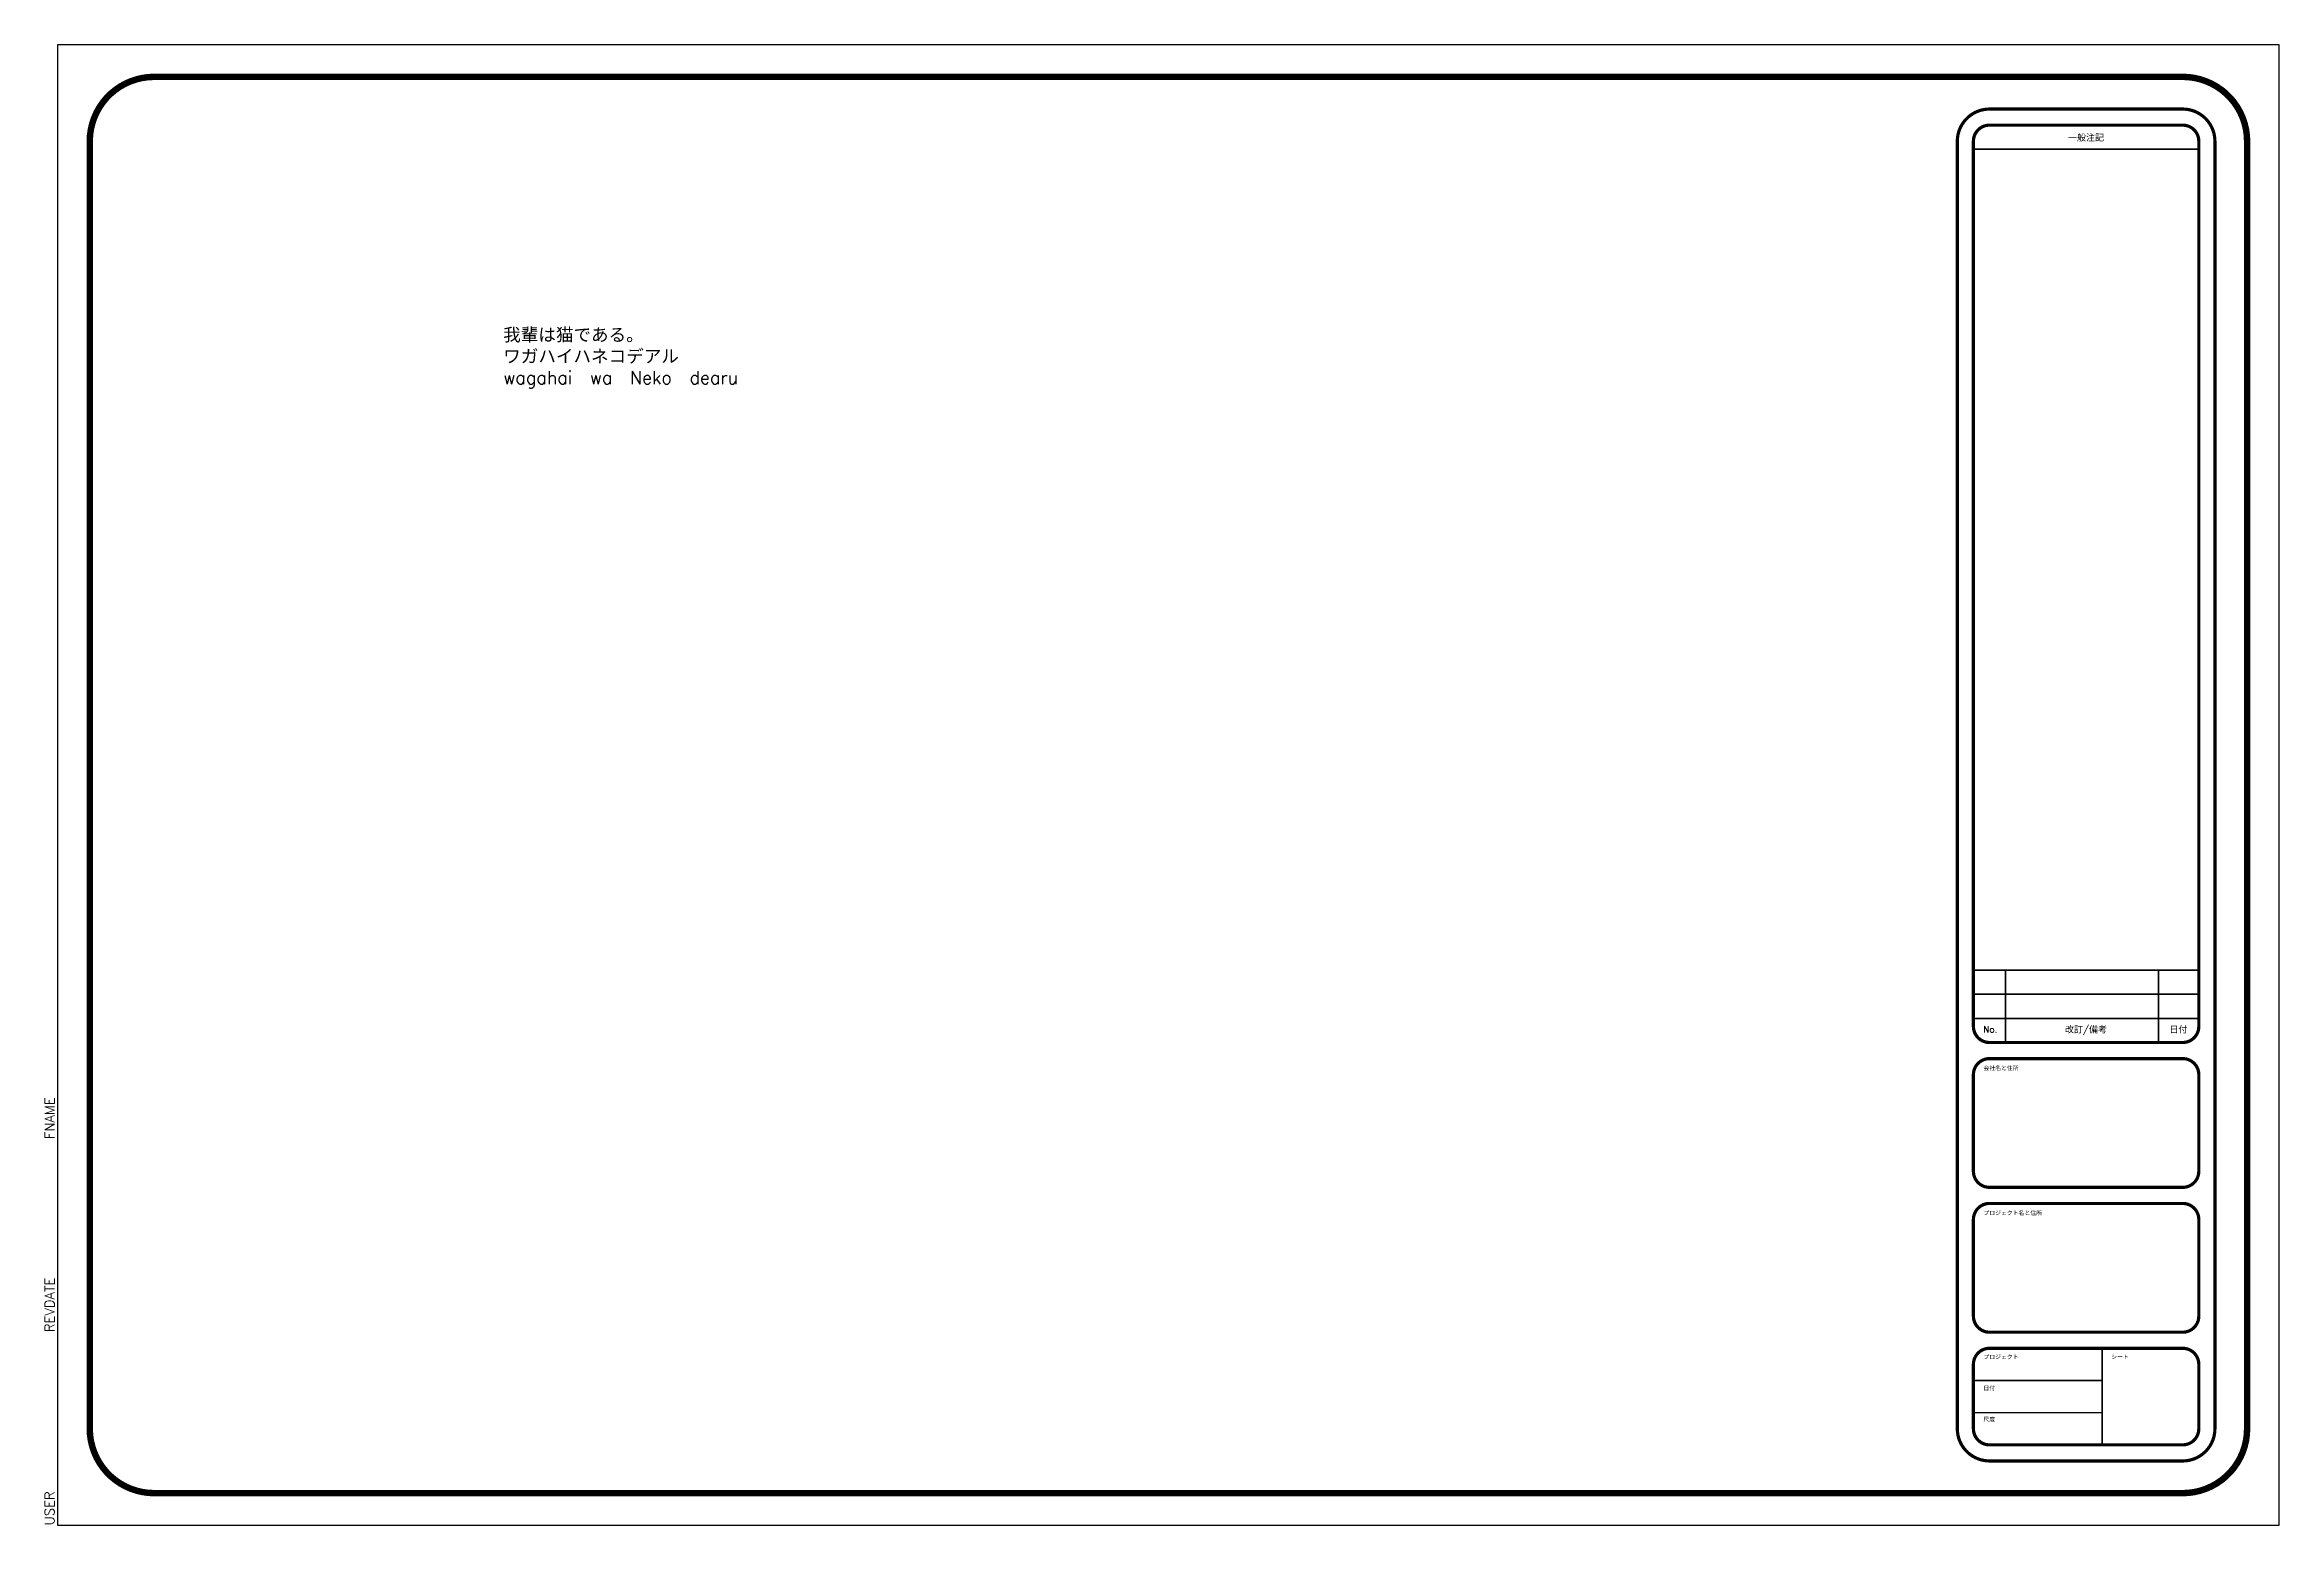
# Model space of a CAD drawing. Header units: inches. Extents: x -0.2 to 34.5, y 0 to 23.
import ezdxf
from ezdxf.enums import TextEntityAlignment as Align

# ---------------------------------------------------------------- set-up
doc = ezdxf.new("R2010")
doc.units = ezdxf.units.IN
doc.header["$MEASUREMENT"] = 0
doc.styles.add('Roman', font='romans.shx')
doc.styles.get("Standard").update_dxf_attribs({"font": 'txt.shx'})

msp = doc.modelspace()

# ---------------------------------------------------------------- linework, layer by layer
for p, q in [((34.5, 23), (0, 23)), ((0, 23), (0, 0)), ((34.5, 0), (34.5, 23)), ((0, 0), (34.5, 0))]:
    msp.add_line(p, q)
for points, const_width in [([(1.5, 0.5), (33, 0.5, 0.4142136), (34, 1.5), (34, 21.5, 0.4142136), (33, 22.5), (1.5, 22.5, 0.4142136), (0.5, 21.5), (0.5, 1.5, 0.4142136)], 0.1), ([(30, 1), (33, 1, 0.4142136), (33.5, 1.5), (33.5, 21.5, 0.4142136), (33, 22), (30, 22, 0.4142136), (29.5, 21.5), (29.5, 1.5, 0.4142136)], 0.05), ([(30, 7.5), (33, 7.5, 0.4142136), (33.25, 7.75), (33.25, 21.5, 0.4142136), (33, 21.75), (30, 21.75, 0.4142136), (29.75, 21.5), (29.75, 7.75, 0.4142136)], 0.05), ([(30, 5.25), (33, 5.25, 0.4142136), (33.25, 5.5), (33.25, 7, 0.4142136), (33, 7.25), (30, 7.25, 0.4142136), (29.75, 7), (29.75, 5.5, 0.4142136)], 0.05), ([(30, 3), (33, 3, 0.4142136), (33.25, 3.25), (33.25, 4.75, 0.4142136), (33, 5), (30, 5, 0.4142136), (29.75, 4.75), (29.75, 3.25, 0.4142136)], 0.05), ([(30, 1.25), (33, 1.25, 0.4142136), (33.25, 1.5), (33.25, 2.5, 0.4142136), (33, 2.75), (30, 2.75, 0.4142136), (29.75, 2.5), (29.75, 1.5, 0.4142136)], 0.05)]:
    msp.add_lwpolyline(points, format="xyb", close=True, dxfattribs=dict(const_width=const_width))
at = {"const_width": 0.025}
for points in [[(29.75, 21.375), (33.25, 21.375)], [(29.75, 8.625), (33.25, 8.625)], [(30.25, 7.5), (30.25, 8.625)], [(32.625, 7.5), (32.625, 8.625)], [(29.75, 8.25), (33.25, 8.25)], [(29.75, 7.875), (33.25, 7.875)], [(31.75, 1.25), (31.75, 2.75)], [(29.75, 2.25), (31.75, 2.25)], [(29.75, 1.75), (31.75, 1.75)]]:
    msp.add_lwpolyline(points, dxfattribs=at)

# ---------------------------------------------------------------- texts
at = {"style": 'Roman'}
for s, p in [('一般注記', (31.4983, 21.5578)), ('No.', (30.0136, 7.7034)), ('改訂/備考', (31.4983, 7.7034)), ('日付', (32.9338, 7.7034))]:
    msp.add_text(s, height=0.1, dxfattribs=at).set_placement(p, align=Align.MIDDLE_CENTER)
for s, p in [('会社名と住所', (29.9054, 7.0711)), ('プロジェクト名と住所', (29.9054, 4.8211)), ('プロジェクト', (29.9054, 2.5846)), ('シート', (31.8899, 2.5846)), ('日付', (29.9054, 2.0989)), ('尺度', (29.9054, 1.6132))]:
    msp.add_text(s, height=0.065, dxfattribs=at).set_placement(p)
at = {"insert": (6.9197, 18.595), "char_height": 0.2, "attachment_point": 1}
msp.add_mtext_dynamic_manual_height_columns('{\\fMS PGothic|b0|i0|c128|p50;我輩は猫である。}\\P{\\fMS PGothic|b0|i0|c128|p50;ワガハイハネコデアル}\\Pwagahai{\\fMS PGothic|b0|i0|c128|p50;\u3000}wa{\\fMS PGothic|b0|i0|c128|p50;\u3000}Neko{\\fMS PGothic|b0|i0|c128|p50;\u3000}dearu', width=7.87951, gutter_width=1, heights=[2.4145], dxfattribs=at)
at = {"color": 0, "style": 'Roman', "flags": 8}
for tag, p in [('FNAME', (-0.05, 6)), ('REVDATE', (-0.05, 3)), ('USER', (-0.05, 0))]:
    msp.add_attdef(tag, p, '', height=0.15, rotation=90, dxfattribs=at)

doc.saveas('drawing.dxf')
